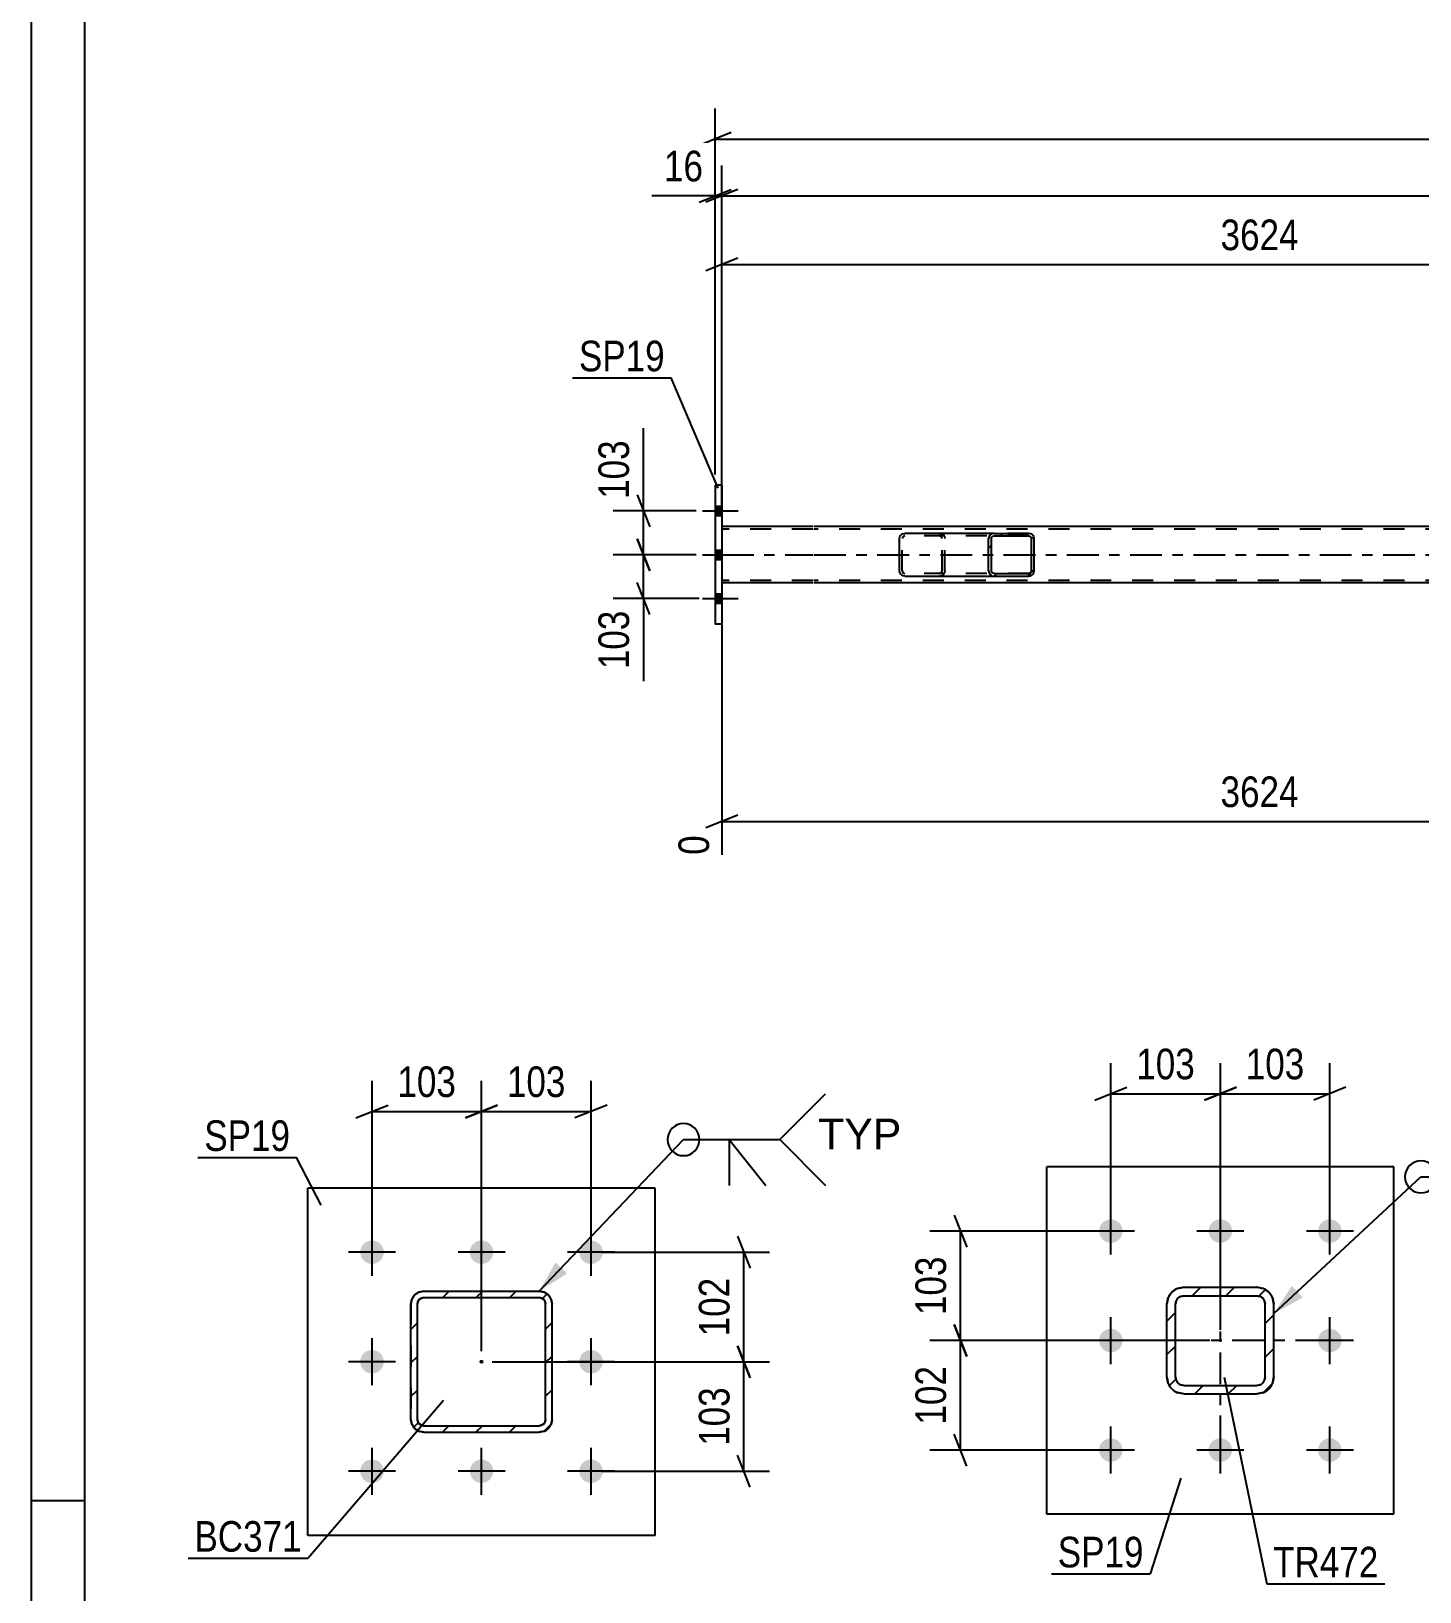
# Model space of a CAD drawing. Header units: millimetres. Extents: x 0 to 841, y 0 to 594.
# Drawn here: x 0 to 130, y 140.5 to 286.6 of the extents above; entities that cross this region are included whole.
import ezdxf

# ---------------------------------------------------------------- set-up
doc = ezdxf.new("R2010")
doc.units = ezdxf.units.MM
doc.linetypes.add('DXK_LINE_DOT2', pattern=[3.9198, 1.9599, -1.9599])
doc.linetypes.add('DXK_LINE_DOT3', pattern=[5.9187, 2.979, -0.9799, 0.9799, -0.9799])
doc.styles.add('Arial', font='ARIAL.TTF', dxfattribs={"height": 0.2})
doc.styles.add('Arial Narrow', font='ARIALN.TTF', dxfattribs={"height": 0.2})

# ---------------------------------------------------------------- blocks, each defined once
blk = doc.blocks.new('Unknown-814521729-1135')
at = {"color": 5, "linetype": 'Continuous'}
for p, q in [((0, 594), (0, 0)), ((5, 589), (5, 5)), ((5, 149), (0, 149))]:
    blk.add_line(p, q, dxfattribs=at)
blk = doc.blocks.new('Bolt-814521729-2806 - 2731')
at = {"linetype": 'Continuous'}
for points in [[(64.65, 241.22), (64.65, 242.1), (64.01, 242.1), (64.01, 241.22)], [(64.65, 241.22), (64.65, 242.1), (64.01, 242.1), (64.01, 241.22)], [(64.65, 241.22), (64.65, 242.1), (64.01, 242.1), (64.01, 241.22)], [(64.65, 237.12), (64.65, 238), (64.01, 238), (64.01, 237.12)], [(64.65, 237.12), (64.65, 238), (64.01, 238), (64.01, 237.12)], [(64.65, 233.02), (64.65, 233.9), (64.01, 233.9), (64.01, 233.02)], [(64.65, 233.02), (64.65, 233.9), (64.01, 233.9), (64.01, 233.02)], [(64.65, 233.02), (64.65, 233.9), (64.01, 233.9), (64.01, 233.02)]]:
    blk.add_hatch(color=1, dxfattribs=at).paths.add_polyline_path(points)
at = {"color": 1, "linetype": 'Continuous'}
for p, q in [((62.85, 241.66), (66.17, 241.66)), ((62.85, 241.66), (66.17, 241.66)), ((62.85, 241.66), (66.17, 241.66)), ((64.01, 242.1), (64.65, 242.1)), ((64.01, 242.1), (64.65, 242.1)), ((64.01, 242.1), (64.65, 242.1)), ((64.01, 241.22), (64.65, 241.22)), ((64.01, 241.22), (64.65, 241.22)), ((64.01, 241.22), (64.65, 241.22)), ((62.85, 237.56), (66.17, 237.56)), ((62.85, 237.56), (66.17, 237.56)), ((64.01, 238), (64.65, 238)), ((64.01, 238), (64.65, 238)), ((64.01, 237.12), (64.65, 237.12)), ((64.01, 237.12), (64.65, 237.12)), ((64.01, 233.9), (64.65, 233.9)), ((64.01, 233.9), (64.65, 233.9)), ((64.01, 233.9), (64.65, 233.9)), ((62.85, 233.46), (66.17, 233.46)), ((62.85, 233.46), (66.17, 233.46)), ((62.85, 233.46), (66.17, 233.46)), ((64.01, 233.02), (64.65, 233.02)), ((64.01, 233.02), (64.65, 233.02)), ((64.01, 233.02), (64.65, 233.02))]:
    blk.add_line(p, q, dxfattribs=at)
blk = doc.blocks.new('Part-814521729-2860 - 2731')
at = {"color": 2, "linetype": 'Continuous'}
for p, q in [((73.17, 240.2), (64.65, 240.2)), ((164.52, 240.2), (73.27, 240.2)), ((73.17, 234.92), (64.65, 234.92)), ((164.52, 234.92), (73.27, 234.92))]:
    blk.add_line(p, q, dxfattribs=at)
at = {"color": 7, "linetype": 'DXK_LINE_DOT2'}
for p, q in [((64.65, 240.2), (64.65, 234.92)), ((73.17, 239.96), (64.65, 239.96)), ((732.19, 239.96), (73.27, 239.96)), ((73.17, 235.16), (64.65, 235.16)), ((732.19, 235.16), (73.27, 235.16))]:
    blk.add_line(p, q, dxfattribs=at)
at = {"color": 7, "linetype": 'DXK_LINE_DOT3'}
for p, q in [((64.65, 237.56), (73.17, 237.56)), ((73.27, 237.56), (732.19, 237.56))]:
    blk.add_line(p, q, dxfattribs=at)
blk = doc.blocks.new('Part-814521729-2925 - 2731')
at = {"linetype": 'Continuous'}
h = blk.add_hatch(dxfattribs=at)
h.set_pattern_fill('', scale=0.7, style=0, pattern_type=0)
h.set_pattern_definition([(45, (93.8383, 239.2643), (-1.57154, 1.57154), [])])
h.paths.add_polyline_path([(93.88, 239.08), (93.84, 239.26), (93.73, 239.42), (93.56, 239.52), (93.37, 239.56), (90.13, 239.56), (89.94, 239.52), (89.77, 239.42), (89.66, 239.26), (89.62, 239.08), (89.62, 236.04), (89.66, 235.86), (89.77, 235.7), (89.94, 235.6), (90.13, 235.56), (93.37, 235.56), (93.56, 235.6), (93.73, 235.7), (93.84, 235.86), (93.88, 236.04)])
h.paths.add_polyline_path([(93.6, 235.95), (93.55, 235.87), (93.46, 235.82), (93.37, 235.8), (90.13, 235.8), (90.03, 235.82), (89.95, 235.87), (89.9, 235.95), (89.88, 236.04), (89.88, 239.08), (89.9, 239.17), (89.95, 239.25), (90.03, 239.3), (90.13, 239.32), (93.37, 239.32), (93.46, 239.3), (93.55, 239.25), (93.6, 239.17), (93.62, 239.08), (93.62, 236.04)])
at = {"color": 2, "linetype": 'Continuous'}
for p, q in [((81.27, 239.08), (81.31, 239.26)), ((81.27, 236.04), (81.27, 239.08)), ((81.59, 239.52), (81.78, 239.56)), ((90.13, 239.56), (81.78, 239.56)), ((89.66, 239.26), (89.62, 239.08)), ((89.62, 236.04), (89.62, 239.08)), ((89.88, 239.08), (89.9, 239.17)), ((89.88, 236.04), (89.88, 239.08)), ((89.9, 239.17), (89.95, 239.25)), ((90.13, 239.56), (89.94, 239.52)), ((89.95, 239.25), (90.03, 239.3)), ((90.03, 239.3), (90.13, 239.32)), ((90.13, 239.56), (93.37, 239.56)), ((90.13, 239.32), (93.37, 239.32)), ((93.56, 239.52), (93.37, 239.56)), ((93.37, 239.32), (93.46, 239.3)), ((93.46, 239.3), (93.55, 239.25)), ((93.55, 239.25), (93.6, 239.17)), ((93.6, 239.17), (93.62, 239.08)), ((93.62, 236.04), (93.62, 239.08)), ((93.88, 239.08), (93.84, 239.26)), ((93.88, 236.04), (93.88, 239.08)), ((81.31, 235.86), (81.27, 236.04)), ((81.78, 235.56), (81.59, 235.6)), ((81.78, 235.56), (90.13, 235.56)), ((89.62, 236.04), (89.66, 235.86)), ((89.9, 235.95), (89.88, 236.04)), ((89.95, 235.87), (89.9, 235.95)), ((89.94, 235.6), (90.13, 235.56)), ((90.03, 235.82), (89.95, 235.87)), ((90.13, 235.8), (90.03, 235.82)), ((90.13, 235.8), (93.37, 235.8)), ((90.13, 235.56), (93.37, 235.56)), ((93.46, 235.82), (93.37, 235.8)), ((93.37, 235.56), (93.56, 235.6)), ((93.55, 235.87), (93.46, 235.82)), ((93.6, 235.95), (93.55, 235.87)), ((93.62, 236.04), (93.6, 235.95)), ((93.84, 235.86), (93.88, 236.04))]:
    blk.add_line(p, q, dxfattribs=at)
at = {"color": 7, "linetype": 'DXK_LINE_DOT2'}
for p, q in [((81.55, 239.17), (81.53, 239.08)), ((81.53, 236.04), (81.53, 239.08)), ((81.6, 239.25), (81.55, 239.17)), ((81.68, 239.3), (81.6, 239.25)), ((81.78, 239.32), (81.68, 239.3)), ((93.37, 239.32), (81.78, 239.32)), ((85.02, 239.56), (85.21, 239.52)), ((85.11, 239.3), (85.02, 239.32)), ((85.2, 239.25), (85.11, 239.3)), ((85.25, 239.17), (85.2, 239.25)), ((85.27, 239.08), (85.25, 239.17)), ((85.27, 236.04), (85.27, 239.08)), ((85.49, 239.26), (85.53, 239.08)), ((85.53, 236.04), (85.53, 239.08)), ((93.37, 239.56), (90.13, 239.56)), ((81.53, 236.04), (81.55, 235.95)), ((81.55, 235.95), (81.6, 235.87)), ((81.6, 235.87), (81.68, 235.82)), ((81.68, 235.82), (81.78, 235.8)), ((93.37, 235.8), (81.78, 235.8)), ((85.02, 235.8), (85.11, 235.82)), ((85.21, 235.6), (85.02, 235.56)), ((85.11, 235.82), (85.2, 235.87)), ((85.2, 235.87), (85.25, 235.95)), ((85.25, 235.95), (85.27, 236.04)), ((85.53, 236.04), (85.49, 235.86)), ((90.13, 235.56), (93.37, 235.56))]:
    blk.add_line(p, q, dxfattribs=at)
at = {"color": 2, "linetype": 'Continuous'}
for centre, start, end in [((81.76, 239.06), 110.7583, 155.68), ((90.11, 239.06), 110.7583, 155.68), ((93.39, 239.06), 24.32, 69.2417), ((81.76, 236.06), 204.32, 249.2417), ((90.11, 236.06), 204.32, 249.2417), ((93.39, 236.06), 290.7583, 335.68)]:
    blk.add_arc(centre, 0.496, start, end, dxfattribs=at)
at = {"color": 7, "linetype": 'DXK_LINE_DOT2'}
for centre, start, end in [((85.04, 239.06), 24.32, 69.2417), ((85.04, 236.06), 290.7583, 335.68)]:
    blk.add_arc(centre, 0.496, start, end, dxfattribs=at)
blk = doc.blocks.new('Part-814521729-2932 - 2731')
at = {"color": 2, "linetype": 'Continuous'}
for p, q in [((64.65, 244.06), (64.01, 244.06)), ((64.01, 244.06), (64.01, 231.06)), ((64.65, 244.06), (64.65, 231.06)), ((64.65, 231.06), (64.01, 231.06))]:
    blk.add_line(p, q, dxfattribs=at)
blk = doc.blocks.new('Part-814521729-1434 - 1372')
at = {"linetype": 'Continuous'}
h = blk.add_hatch(dxfattribs=at)
h.set_pattern_fill('', scale=0.7, style=0, pattern_type=0)
h.set_pattern_definition([(45, (48.0114, 155.512), (-1.57154, 1.57154), [])])
h.paths.add_polyline_path([(47.55, 155.42), (48.01, 155.51), (48.4, 155.77), (48.66, 156.16), (48.75, 156.62), (48.75, 167.42), (48.66, 167.88), (48.4, 168.27), (48.01, 168.53), (47.55, 168.62), (36.75, 168.62), (36.29, 168.53), (35.9, 168.27), (35.64, 167.88), (35.55, 167.42), (35.55, 156.62), (35.64, 156.16), (35.9, 155.77), (36.29, 155.51), (36.75, 155.42)])
h.paths.add_polyline_path([(36.75, 156.02), (36.52, 156.07), (36.33, 156.2), (36.2, 156.39), (36.15, 156.62), (36.15, 167.42), (36.2, 167.65), (36.33, 167.84), (36.52, 167.97), (36.75, 168.02), (47.55, 168.02), (47.78, 167.97), (47.98, 167.84), (48.11, 167.65), (48.15, 167.42), (48.15, 156.62), (48.11, 156.39), (47.98, 156.2), (47.78, 156.07), (47.55, 156.02)])
blk.add_hatch(color=30, dxfattribs=at).paths.add_polyline_path([(42.15, 161.92, -1), (42.15, 162.12, -1)])
at = {"color": 7, "linetype": 'DXK_LINE_DOT2'}
for p, q in [((36.29, 168.53), (36.75, 168.62)), ((36.75, 168.02), (36.52, 167.97)), ((36.75, 168.62), (47.55, 168.62)), ((36.75, 168.02), (47.55, 168.02)), ((47.55, 168.62), (48.01, 168.53)), ((47.78, 167.97), (47.55, 168.02)), ((35.55, 167.42), (35.64, 167.88)), ((35.55, 167.42), (35.55, 156.62)), ((36.2, 167.65), (36.15, 167.42)), ((36.15, 156.62), (36.15, 167.42)), ((36.33, 167.84), (36.2, 167.65)), ((36.52, 167.97), (36.33, 167.84)), ((47.98, 167.84), (47.78, 167.97)), ((48.11, 167.65), (47.98, 167.84)), ((48.15, 167.42), (48.11, 167.65)), ((48.15, 156.62), (48.15, 167.42)), ((48.66, 167.88), (48.75, 167.42)), ((48.75, 156.62), (48.75, 167.42)), ((35.64, 156.16), (35.55, 156.62)), ((36.15, 156.62), (36.2, 156.39)), ((36.2, 156.39), (36.33, 156.2)), ((47.98, 156.2), (48.11, 156.39)), ((48.11, 156.39), (48.15, 156.62)), ((48.75, 156.62), (48.66, 156.16)), ((36.75, 155.42), (36.29, 155.51)), ((36.33, 156.2), (36.52, 156.07)), ((36.52, 156.07), (36.75, 156.02)), ((36.75, 156.02), (47.55, 156.02)), ((36.75, 155.42), (47.55, 155.42)), ((47.55, 156.02), (47.78, 156.07)), ((48.01, 155.51), (47.55, 155.42)), ((47.78, 156.07), (47.98, 156.2))]:
    blk.add_line(p, q, dxfattribs=at)
at = {"color": 2, "linetype": 'Continuous'}
for p, q in [((36.75, 168.62), (36.29, 168.53)), ((36.52, 167.97), (36.75, 168.02)), ((36.75, 168.62), (36.75, 168.62)), ((36.75, 168.62), (47.55, 168.62)), ((36.75, 168.02), (36.75, 168.02)), ((36.75, 168.02), (47.55, 168.02)), ((47.55, 168.62), (47.55, 168.62)), ((48.01, 168.53), (47.55, 168.62)), ((47.55, 168.02), (47.55, 168.02)), ((47.55, 168.02), (47.78, 167.97)), ((35.64, 167.88), (35.55, 167.42)), ((35.55, 167.42), (35.55, 167.42)), ((35.55, 156.62), (35.55, 167.42)), ((36.15, 167.42), (36.2, 167.65)), ((36.15, 167.42), (36.15, 167.42)), ((36.15, 156.62), (36.15, 167.42)), ((36.2, 167.65), (36.33, 167.84)), ((36.33, 167.84), (36.52, 167.97)), ((47.78, 167.97), (47.98, 167.84)), ((47.98, 167.84), (48.11, 167.65)), ((48.11, 167.65), (48.15, 167.42)), ((48.15, 167.42), (48.15, 167.42)), ((48.15, 156.62), (48.15, 167.42)), ((48.75, 167.42), (48.66, 167.88)), ((48.75, 167.42), (48.75, 167.42)), ((48.75, 156.62), (48.75, 167.42)), ((35.55, 156.62), (35.55, 156.62)), ((35.55, 156.62), (35.64, 156.16)), ((36.15, 156.62), (36.15, 156.62)), ((36.2, 156.39), (36.15, 156.62)), ((36.33, 156.2), (36.2, 156.39)), ((48.11, 156.39), (47.98, 156.2)), ((48.15, 156.62), (48.11, 156.39)), ((48.15, 156.62), (48.15, 156.62)), ((48.66, 156.16), (48.75, 156.62)), ((48.75, 156.62), (48.75, 156.62)), ((36.29, 155.51), (36.75, 155.42)), ((36.52, 156.07), (36.33, 156.2)), ((36.75, 156.02), (36.52, 156.07)), ((36.75, 156.02), (36.75, 156.02)), ((36.75, 156.02), (47.55, 156.02)), ((36.75, 155.42), (36.75, 155.42)), ((36.75, 155.42), (47.55, 155.42)), ((47.78, 156.07), (47.55, 156.02)), ((47.55, 156.02), (47.55, 156.02)), ((47.55, 155.42), (48.01, 155.51)), ((47.55, 155.42), (47.55, 155.42)), ((47.98, 156.2), (47.78, 156.07))]:
    blk.add_line(p, q, dxfattribs=at)
at = {"color": 7, "linetype": 'DXK_LINE_DOT3'}
blk.add_line((42.15, 162.02), (42.15, 162.02), dxfattribs=at)
at = {"color": 30, "linetype": 'DXK_LINE_DOT3'}
blk.add_line((42.15, 162.02), (42.15, 162.02), dxfattribs=at)
at = {"color": 30, "linetype": 'Continuous'}
blk.add_circle((42.15, 162.02), 0.1, dxfattribs=at)
at = {"color": 7, "linetype": 'DXK_LINE_DOT2'}
for centre, start, end in [((36.75, 167.42), 112.5, 157.5), ((47.55, 167.42), 22.5, 67.5), ((36.75, 156.62), 202.5, 247.5), ((47.55, 156.62), 292.5, 337.5)]:
    blk.add_arc(centre, 1.2, start, end, dxfattribs=at)
at = {"color": 2, "linetype": 'Continuous'}
for centre, start, end in [((36.75, 167.42), 112.5, 157.5), ((47.55, 167.42), 22.5, 67.5), ((36.75, 156.62), 202.5, 247.5), ((47.55, 156.62), 292.5, 337.5)]:
    blk.add_arc(centre, 1.2, start, end, dxfattribs=at)
blk = doc.blocks.new('Part-814521729-1495 - 1372')
at = {"color": 2, "linetype": 'Continuous'}
for p, q in [((58.4, 178.27), (25.9, 178.27)), ((25.9, 145.77), (25.9, 178.27)), ((58.4, 145.77), (58.4, 178.27)), ((58.4, 145.77), (25.9, 145.77))]:
    blk.add_line(p, q, dxfattribs=at)
blk = doc.blocks.new('Bolt-814521729-1497 - 1372')
at = {"linetype": 'Continuous'}
for points in [[(31.9, 171.17, -1), (31.9, 173.37, -1)], [(42.15, 171.17, -1), (42.15, 173.37, -1)], [(52.4, 171.17, -1), (52.4, 173.37, -1)], [(31.9, 160.92, -1), (31.9, 163.12, -1)], [(52.4, 160.92, -1), (52.4, 163.12, -1)], [(31.9, 150.67, -1), (31.9, 152.87, -1)], [(42.15, 150.67, -1), (42.15, 152.87, -1)], [(52.4, 150.67, -1), (52.4, 152.87, -1)]]:
    blk.add_hatch(color=1, dxfattribs=at).paths.add_polyline_path(points)
at = {"color": 1, "linetype": 'Continuous'}
for p, q in [((31.9, 170.07), (31.9, 174.47)), ((42.15, 170.07), (42.15, 174.47)), ((52.4, 170.07), (52.4, 174.47)), ((34.1, 172.27), (29.7, 172.27)), ((44.35, 172.27), (39.95, 172.27)), ((54.6, 172.27), (50.2, 172.27)), ((31.9, 159.82), (31.9, 164.22)), ((52.4, 159.82), (52.4, 164.22)), ((34.1, 162.02), (29.7, 162.02)), ((54.6, 162.02), (50.2, 162.02)), ((31.9, 149.57), (31.9, 153.97)), ((42.15, 149.57), (42.15, 153.97)), ((52.4, 149.57), (52.4, 153.97)), ((34.1, 151.77), (29.7, 151.77)), ((44.35, 151.77), (39.95, 151.77)), ((54.6, 151.77), (50.2, 151.77))]:
    blk.add_line(p, q, dxfattribs=at)
blk = doc.blocks.new('Part-814521729-6647 - 6501')
at = {"color": 2, "linetype": 'Continuous'}
for p, q in [((127.56, 180.25), (95.06, 180.25)), ((95.06, 147.75), (95.06, 180.25)), ((127.56, 147.75), (127.56, 180.25)), ((127.56, 147.75), (95.06, 147.75))]:
    blk.add_line(p, q, dxfattribs=at)
blk = doc.blocks.new('Bolt-814521729-6539 - 6501')
at = {"linetype": 'Continuous'}
for points in [[(101.06, 173.15, -1), (101.06, 175.35, -1)], [(111.31, 173.15, -1), (111.31, 175.35, -1)], [(121.56, 173.15, -1), (121.56, 175.35, -1)], [(101.06, 162.9, -1), (101.06, 165.1, -1)], [(121.56, 162.9, -1), (121.56, 165.1, -1)], [(101.06, 152.65, -1), (101.06, 154.85, -1)], [(111.31, 152.65, -1), (111.31, 154.85, -1)], [(121.56, 152.65, -1), (121.56, 154.85, -1)]]:
    blk.add_hatch(color=1, dxfattribs=at).paths.add_polyline_path(points)
at = {"color": 1, "linetype": 'Continuous'}
for p, q in [((101.06, 172.05), (101.06, 176.45)), ((111.31, 172.05), (111.31, 176.45)), ((121.56, 172.05), (121.56, 176.45)), ((103.26, 174.25), (98.86, 174.25)), ((113.51, 174.25), (109.11, 174.25)), ((123.76, 174.25), (119.36, 174.25)), ((101.06, 161.8), (101.06, 166.2)), ((121.56, 161.8), (121.56, 166.2)), ((103.26, 164), (98.86, 164)), ((123.76, 164), (119.36, 164)), ((101.06, 151.55), (101.06, 155.95)), ((111.31, 151.55), (111.31, 155.95)), ((121.56, 151.55), (121.56, 155.95)), ((103.26, 153.75), (98.86, 153.75)), ((113.51, 153.75), (109.11, 153.75)), ((123.76, 153.75), (119.36, 153.75))]:
    blk.add_line(p, q, dxfattribs=at)
blk = doc.blocks.new('Part-814521729-6546 - 6501')
at = {"linetype": 'Continuous'}
h = blk.add_hatch(dxfattribs=at)
h.set_pattern_fill('', scale=0.7, style=0, pattern_type=0)
h.set_pattern_definition([(45, (115.3212, 159.1257), (-1.57154, 1.57154), [])])
h.paths.add_polyline_path([(114.71, 159), (115.32, 159.13), (115.84, 159.47), (116.19, 159.99), (116.31, 160.6), (116.31, 167.4), (116.19, 168.02), (115.84, 168.54), (115.32, 168.88), (114.71, 169), (107.91, 169), (107.3, 168.88), (106.78, 168.54), (106.43, 168.02), (106.31, 167.4), (106.31, 160.6), (106.43, 159.99), (106.78, 159.47), (107.3, 159.13), (107.91, 159)])
h.paths.add_polyline_path([(107.91, 159.8), (107.6, 159.86), (107.34, 160.04), (107.17, 160.3), (107.11, 160.6), (107.11, 167.4), (107.17, 167.71), (107.34, 167.97), (107.6, 168.14), (107.91, 168.2), (114.71, 168.2), (115.02, 168.14), (115.27, 167.97), (115.45, 167.71), (115.51, 167.4), (115.51, 160.6), (115.45, 160.3), (115.27, 160.04), (115.02, 159.86), (114.71, 159.8)])
at = {"color": 7, "linetype": 'DXK_LINE_DOT3'}
for p, q in [((111.31, 154), (111.31, 174)), ((121.31, 164), (101.31, 164))]:
    blk.add_line(p, q, dxfattribs=at)
at = {"color": 7, "linetype": 'DXK_LINE_DOT2'}
for p, q in [((106.31, 167.4), (106.43, 168.02)), ((107.3, 168.88), (107.91, 169)), ((107.91, 168.2), (107.6, 168.14)), ((107.91, 169), (114.71, 169)), ((107.91, 168.2), (114.71, 168.2)), ((114.71, 169), (115.32, 168.88)), ((115.02, 168.14), (114.71, 168.2)), ((116.19, 168.02), (116.31, 167.4)), ((106.31, 160.6), (106.31, 167.4)), ((107.17, 167.71), (107.11, 167.4)), ((107.11, 160.6), (107.11, 167.4)), ((115.51, 167.4), (115.45, 167.71)), ((115.51, 160.6), (115.51, 167.4)), ((116.31, 160.6), (116.31, 167.4)), ((106.43, 159.99), (106.31, 160.6)), ((107.11, 160.6), (107.17, 160.3)), ((107.6, 159.86), (107.91, 159.8)), ((107.91, 159.8), (114.71, 159.8)), ((114.71, 159.8), (115.02, 159.86)), ((115.45, 160.3), (115.51, 160.6)), ((116.31, 160.6), (116.19, 159.99)), ((107.91, 159), (107.3, 159.13)), ((107.91, 159), (114.71, 159)), ((115.32, 159.13), (114.71, 159))]:
    blk.add_line(p, q, dxfattribs=at)
at = {"color": 2, "linetype": 'Continuous'}
for p, q in [((106.43, 168.02), (106.31, 167.4)), ((107.91, 169), (107.3, 168.88)), ((107.6, 168.14), (107.91, 168.2)), ((107.91, 169), (114.71, 169)), ((107.91, 168.2), (114.71, 168.2)), ((115.32, 168.88), (114.71, 169)), ((114.71, 168.2), (115.02, 168.14)), ((116.31, 167.4), (116.19, 168.02)), ((106.31, 160.6), (106.31, 167.4)), ((107.11, 167.4), (107.17, 167.71)), ((107.11, 160.6), (107.11, 167.4)), ((115.45, 167.71), (115.51, 167.4)), ((115.51, 160.6), (115.51, 167.4)), ((116.31, 160.6), (116.31, 167.4)), ((106.31, 160.6), (106.43, 159.99)), ((107.17, 160.3), (107.11, 160.6)), ((107.91, 159.8), (107.6, 159.86)), ((107.91, 159.8), (114.71, 159.8)), ((115.02, 159.86), (114.71, 159.8)), ((115.51, 160.6), (115.45, 160.3)), ((116.19, 159.99), (116.31, 160.6)), ((107.3, 159.13), (107.91, 159)), ((107.91, 159), (114.71, 159)), ((114.71, 159), (115.32, 159.13))]:
    blk.add_line(p, q, dxfattribs=at)
at = {"color": 7, "linetype": 'DXK_LINE_DOT2'}
for centre, radius, start, end in [((107.91, 167.4), 1.6, 112.5, 157.5), ((107.91, 167.4), 0.8, 112.5, 157.5), ((114.71, 167.4), 0.8, 22.5, 67.5), ((114.71, 167.4), 1.6, 22.5, 67.5), ((107.91, 160.6), 1.6, 202.5, 247.5), ((107.91, 160.6), 0.8, 202.5, 247.5), ((114.71, 160.6), 0.8, 292.5, 337.5), ((114.71, 160.6), 1.6, 292.5, 337.5)]:
    blk.add_arc(centre, radius, start, end, dxfattribs=at)
at = {"color": 2, "linetype": 'Continuous'}
for centre, radius, start, end in [((107.91, 167.4), 1.6, 112.5, 157.5), ((107.91, 167.4), 0.8, 112.5, 157.5), ((114.71, 167.4), 0.8, 22.5, 67.5), ((114.71, 167.4), 1.6, 22.5, 67.5), ((107.91, 160.6), 1.6, 202.5, 247.5), ((107.91, 160.6), 0.8, 202.5, 247.5), ((114.71, 160.6), 0.8, 292.5, 337.5), ((114.71, 160.6), 1.6, 292.5, 337.5)]:
    blk.add_arc(centre, radius, start, end, dxfattribs=at)
blk = doc.blocks.new('StraightDimension-814521729-3091 - 2731')
at = {"color": 7, "linetype": 'Continuous'}
for p, q in [((56.71, 239.06), (57.91, 236.06)), ((62.23, 237.56), (54.46, 237.56)), ((57.31, 233.46), (57.31, 237.56)), ((57.91, 231.96), (56.71, 234.96)), ((62.51, 233.46), (54.46, 233.46)), ((57.31, 233.46), (57.31, 225.73)), ((57.31, 233.46), (57.31, 225.73))]:
    blk.add_line(p, q, dxfattribs=at)
at = {"color": 0}
blk.add_wipeout([(56.56, 232.94), (52.36, 232.94), (52.36, 226.25), (56.56, 226.25)], dxfattribs=at)
at = {"color": 3, "style": 'Arial Narrow'}
blk.add_text('103', height=2.863, rotation=90.0002, dxfattribs=at).set_placement((55.96, 226.85))
blk = doc.blocks.new('StraightDimension-814521729-3101 - 2731')
at = {"color": 7, "linetype": 'Continuous'}
for p, q in [((57.31, 241.66), (57.31, 249.4)), ((57.31, 241.66), (57.31, 249.4)), ((56.71, 243.16), (57.91, 240.16)), ((62.23, 241.66), (54.46, 241.66)), ((57.31, 237.56), (57.31, 241.66)), ((57.91, 236.06), (56.71, 239.06)), ((62.23, 237.56), (54.46, 237.56))]:
    blk.add_line(p, q, dxfattribs=at)
at = {"color": 0}
blk.add_wipeout([(56.56, 248.87), (52.36, 248.87), (52.36, 242.19), (56.56, 242.19)], dxfattribs=at)
at = {"color": 3, "style": 'Arial Narrow'}
blk.add_text('103', height=2.863, rotation=90.0002, dxfattribs=at).set_placement((55.96, 242.79))
blk = doc.blocks.new('StraightDimension-814521729-3143 - 2731')
at = {"color": 7, "linetype": 'Continuous'}
for p, q in [((64.65, 233.92), (64.65, 209.47)), ((165.32, 225.16), (165.32, 203.98)), ((66.15, 213.19), (63.15, 211.99)), ((64.65, 212.59), (165.32, 212.59)), ((163.82, 211.99), (166.82, 213.19))]:
    blk.add_line(p, q, dxfattribs=at)
at = {"color": 0}
blk.add_wipeout([(119.24, 213.34), (119.24, 217.54), (110.73, 217.54), (110.73, 213.34)], dxfattribs=at)
at = {"color": 3, "style": 'Arial Narrow'}
blk.add_text('3624', height=2.863, dxfattribs=at).set_placement((111.33, 213.94))
at = {"color": 0, "linetype": 'Continuous'}
for points in [[(64.05, 211.89), (59.85, 211.89), (59.85, 208.87), (64.05, 208.87)], [(164.72, 211.89), (160.52, 211.89), (160.52, 203.38), (164.72, 203.38)]]:
    blk.add_wipeout(points, dxfattribs=at)
at = {"color": 3, "linetype": 'Continuous', "style": 'Arial Narrow'}
for s, height, p in [('0', 2.86, (63.45, 209.47)), ('3624', 2.863, (164.12, 203.98))]:
    blk.add_text(s, height=height, rotation=90.0002, dxfattribs=at).set_placement(p)
blk = doc.blocks.new('StraightDimension-814521729-3166 - 2731')
at = {"color": 7, "linetype": 'Continuous'}
for p, q in [((64.01, 245.06), (64.01, 279.32)), ((65.51, 277.07), (62.51, 275.87)), ((64.01, 276.47), (741.45, 276.47))]:
    blk.add_line(p, q, dxfattribs=at)
blk = doc.blocks.new('StraightDimension-814521729-3194 - 2731')
at = {"color": 7, "linetype": 'Continuous'}
for p, q in [((64.65, 241.2), (64.65, 267.57)), ((165.32, 249.24), (165.32, 267.57)), ((66.15, 265.32), (63.15, 264.12)), ((64.65, 264.72), (165.32, 264.72)), ((163.82, 264.12), (166.82, 265.32))]:
    blk.add_line(p, q, dxfattribs=at)
at = {"color": 0}
blk.add_wipeout([(119.24, 265.47), (119.24, 269.67), (110.73, 269.67), (110.73, 265.47)], dxfattribs=at)
at = {"color": 3, "style": 'Arial Narrow'}
blk.add_text('3624', height=2.863, dxfattribs=at).set_placement((111.33, 266.07))
blk = doc.blocks.new('StraightDimension-814521729-7590 - 2731')
at = {"color": 7, "linetype": 'Continuous'}
for p, q in [((64.65, 243.13), (64.65, 274.01)), ((66.15, 271.76), (63.15, 270.56)), ((64.65, 271.16), (740.81, 271.16))]:
    blk.add_line(p, q, dxfattribs=at)
blk = doc.blocks.new('StraightDimension-814521729-7591 - 2731')
at = {"color": 7, "linetype": 'Continuous'}
for p, q in [((64.01, 245.06), (64.01, 274.01)), ((64.65, 243.13), (64.65, 274.01)), ((62.51, 270.56), (65.51, 271.76)), ((66.15, 271.76), (63.15, 270.56)), ((64.01, 271.16), (58.1, 271.16)), ((64.01, 271.16), (58.1, 271.16)), ((64.01, 271.16), (64.65, 271.16))]:
    blk.add_line(p, q, dxfattribs=at)
at = {"color": 0}
blk.add_wipeout([(63.49, 271.91), (63.49, 276.11), (58.63, 276.11), (58.63, 271.91)], dxfattribs=at)
at = {"color": 3, "style": 'Arial Narrow'}
blk.add_text('16', height=2.863, dxfattribs=at).set_placement((59.23, 272.51))
blk = doc.blocks.new('StraightDimension-814521729-1583 - 1372')
at = {"color": 7, "linetype": 'Continuous'}
for p, q in [((42.15, 163.02), (42.15, 188.3)), ((52.4, 173.27), (52.4, 188.3)), ((40.65, 184.85), (43.65, 186.05)), ((53.9, 186.05), (50.9, 184.85)), ((42.15, 185.45), (52.4, 185.45))]:
    blk.add_line(p, q, dxfattribs=at)
at = {"color": 0}
blk.add_wipeout([(50.62, 186.2), (50.62, 190.4), (43.93, 190.4), (43.93, 186.2)], dxfattribs=at)
at = {"color": 3, "style": 'Arial Narrow'}
blk.add_text('103', height=2.863, dxfattribs=at).set_placement((44.53, 186.8))
blk = doc.blocks.new('StraightDimension-814521729-1570 - 1372')
at = {"color": 7, "linetype": 'Continuous'}
for p, q in [((31.9, 173.27), (31.9, 188.3)), ((42.15, 163.02), (42.15, 188.3)), ((30.4, 184.85), (33.4, 186.05)), ((43.65, 186.05), (40.65, 184.85)), ((31.9, 185.45), (42.15, 185.45))]:
    blk.add_line(p, q, dxfattribs=at)
at = {"color": 0}
blk.add_wipeout([(40.37, 186.2), (40.37, 190.4), (33.68, 190.4), (33.68, 186.2)], dxfattribs=at)
at = {"color": 3, "style": 'Arial Narrow'}
blk.add_text('103', height=2.863, dxfattribs=at).set_placement((34.28, 186.8))
blk = doc.blocks.new('StraightDimension-814521729-1593 - 1372')
at = {"color": 7, "linetype": 'Continuous'}
for p, q in [((66.11, 163.52), (67.31, 160.52)), ((43.15, 162.02), (69.11, 162.02)), ((66.71, 151.77), (66.71, 162.02)), ((67.31, 150.27), (66.11, 153.27)), ((53.4, 151.77), (69.11, 151.77))]:
    blk.add_line(p, q, dxfattribs=at)
at = {"color": 0}
blk.add_wipeout([(65.96, 160.24), (61.76, 160.24), (61.76, 153.55), (65.96, 153.55)], dxfattribs=at)
at = {"color": 3, "style": 'Arial Narrow'}
blk.add_text('103', height=2.863, rotation=90.0002, dxfattribs=at).set_placement((65.36, 154.15))
blk = doc.blocks.new('StraightDimension-814521729-1602 - 1372')
at = {"color": 7, "linetype": 'Continuous'}
for p, q in [((66.11, 173.77), (67.31, 170.77)), ((53.4, 172.27), (69.11, 172.27)), ((66.71, 162.02), (66.71, 172.27)), ((67.31, 160.52), (66.11, 163.52)), ((43.15, 162.02), (69.11, 162.02))]:
    blk.add_line(p, q, dxfattribs=at)
at = {"color": 0}
blk.add_wipeout([(65.96, 170.49), (61.76, 170.49), (61.76, 163.8), (65.96, 163.8)], dxfattribs=at)
at = {"color": 3, "style": 'Arial Narrow'}
blk.add_text('102', height=2.863, rotation=90.0002, dxfattribs=at).set_placement((65.36, 164.4))
blk = doc.blocks.new('StraightDimension-814521729-6667 - 6501')
at = {"color": 7, "linetype": 'Continuous'}
for p, q in [((86.38, 165.5), (87.58, 162.5)), ((110.31, 164), (84.13, 164)), ((86.98, 153.75), (86.98, 164)), ((87.58, 152.25), (86.38, 155.25)), ((100.06, 153.75), (84.13, 153.75))]:
    blk.add_line(p, q, dxfattribs=at)
at = {"color": 0}
blk.add_wipeout([(86.23, 162.22), (82.03, 162.22), (82.03, 155.54), (86.23, 155.54)], dxfattribs=at)
at = {"color": 3, "style": 'Arial Narrow'}
blk.add_text('102', height=2.863, rotation=90.0002, dxfattribs=at).set_placement((85.63, 156.14))
blk = doc.blocks.new('StraightDimension-814521729-6684 - 6501')
at = {"color": 7, "linetype": 'Continuous'}
for p, q in [((86.38, 175.75), (87.58, 172.75)), ((100.06, 174.25), (84.13, 174.25)), ((86.98, 164), (86.98, 174.25)), ((87.58, 162.5), (86.38, 165.5)), ((110.31, 164), (84.13, 164))]:
    blk.add_line(p, q, dxfattribs=at)
at = {"color": 0}
blk.add_wipeout([(86.23, 172.47), (82.03, 172.47), (82.03, 165.79), (86.23, 165.79)], dxfattribs=at)
at = {"color": 3, "style": 'Arial Narrow'}
blk.add_text('103', height=2.863, rotation=90.0002, dxfattribs=at).set_placement((85.63, 166.39))
blk = doc.blocks.new('StraightDimension-814521729-6702 - 6501')
at = {"color": 7, "linetype": 'Continuous'}
for p, q in [((101.06, 175.25), (101.06, 189.96)), ((111.31, 165), (111.31, 189.96)), ((99.56, 186.51), (102.56, 187.71)), ((101.06, 187.11), (111.31, 187.11)), ((112.81, 187.71), (109.81, 186.51))]:
    blk.add_line(p, q, dxfattribs=at)
at = {"color": 0}
blk.add_wipeout([(109.53, 187.86), (109.53, 192.06), (102.84, 192.06), (102.84, 187.86)], dxfattribs=at)
at = {"color": 3, "style": 'Arial Narrow'}
blk.add_text('103', height=2.863, dxfattribs=at).set_placement((103.44, 188.46))
blk = doc.blocks.new('StraightDimension-814521729-6719 - 6501')
at = {"color": 7, "linetype": 'Continuous'}
for p, q in [((111.31, 165), (111.31, 189.96)), ((121.56, 175.25), (121.56, 189.96)), ((109.81, 186.51), (112.81, 187.71)), ((111.31, 187.11), (121.56, 187.11)), ((123.06, 187.71), (120.06, 186.51))]:
    blk.add_line(p, q, dxfattribs=at)
at = {"color": 0}
blk.add_wipeout([(119.78, 187.86), (119.78, 192.06), (113.09, 192.06), (113.09, 187.86)], dxfattribs=at)
at = {"color": 3, "style": 'Arial Narrow'}
blk.add_text('103', height=2.863, dxfattribs=at).set_placement((113.69, 188.46))
blk = doc.blocks.new('Mark-814521729-2928 - 2731')
at = {"color": 0}
blk.add_wipeout([(59.31, 254.73), (59.31, 257.73), (51.27, 257.73), (51.27, 254.73)], dxfattribs=at)
blk.add_wipeout([(59.31, 254.73), (59.31, 257.73), (51.27, 257.73), (51.27, 254.73)], dxfattribs=at)
at = {"color": 30, "linetype": 'Continuous'}
for p in [(50.67, 254.13), (64.3, 243.79)]:
    blk.add_line(p, (59.91, 254.13), dxfattribs=at)
at = {"color": 3, "style": 'Arial Narrow'}
blk.add_text('SP19', height=2.863, dxfattribs=at).set_placement((51.27, 254.73))
blk = doc.blocks.new('Mark-814521729-1429 - 1372')
at = {"color": 0}
blk.add_wipeout([(25.33, 144.24), (25.33, 147.24), (15.28, 147.24), (15.28, 144.24)], dxfattribs=at)
blk.add_wipeout([(25.33, 144.24), (25.33, 147.24), (15.28, 147.24), (15.28, 144.24)], dxfattribs=at)
at = {"color": 30, "linetype": 'Continuous'}
for p in [(38.6, 158.38), (14.68, 143.64)]:
    blk.add_line(p, (25.93, 143.64), dxfattribs=at)
at = {"color": 3, "style": 'Arial Narrow'}
blk.add_text('BC371', height=2.863, dxfattribs=at).set_placement((15.28, 144.24))
blk = doc.blocks.new('Mark-814521729-1491 - 1372')
at = {"color": 0}
blk.add_wipeout([(24.24, 181.75), (24.24, 184.75), (16.2, 184.75), (16.2, 181.75)], dxfattribs=at)
blk.add_wipeout([(24.24, 181.75), (24.24, 184.75), (16.2, 184.75), (16.2, 181.75)], dxfattribs=at)
at = {"color": 30, "linetype": 'Continuous'}
for p in [(15.6, 181.15), (27.15, 176.69)]:
    blk.add_line(p, (24.84, 181.15), dxfattribs=at)
at = {"color": 3, "style": 'Arial Narrow'}
blk.add_text('SP19', height=2.863, dxfattribs=at).set_placement((16.2, 181.75))
blk = doc.blocks.new('WeldMark-814521729-1610 - 1372')
at = {"linetype": 'Continuous'}
blk.add_hatch(color=30, dxfattribs=at).paths.add_polyline_path([(50.16, 170.28), (47.55, 168.62), (49.08, 171.31)])
at = {"color": 30, "linetype": 'Continuous'}
for p, q in [((47.55, 168.62), (61.06, 182.81)), ((61.06, 182.81), (70.06, 182.81))]:
    blk.add_line(p, q, dxfattribs=at)
at = {"color": 3, "linetype": 'Continuous'}
for q in [(68.77, 178.53), (65.34, 178.53)]:
    blk.add_line((65.34, 182.81), q, dxfattribs=at)
for start, end in [(90, 270), (270, 90)]:
    blk.add_arc((61.06, 182.81), 1.5, start, end, dxfattribs=at)
at = {"color": 0, "linetype": 'Continuous'}
blk.add_wipeout([(81.43, 181.91), (81.43, 184.91), (73.66, 184.91), (73.66, 181.91)], dxfattribs=at)
blk.add_wipeout([(81.43, 181.91), (81.43, 184.91), (73.66, 184.91), (73.66, 181.91)], dxfattribs=at)
at = {"color": 3, "linetype": 'Continuous'}
for q in [(74.34, 187.1), (74.34, 178.53)]:
    blk.add_line((70.06, 182.81), q, dxfattribs=at)
at = {"color": 3, "linetype": 'Continuous', "style": 'Arial'}
blk.add_text('TYP', height=2.865, dxfattribs=at).set_placement((73.66, 181.91))
blk = doc.blocks.new('Mark-814521729-6643 - 6501')
at = {"color": 0}
blk.add_wipeout([(104.13, 142.77), (104.13, 145.77), (96.09, 145.77), (96.09, 142.77)], dxfattribs=at)
blk.add_wipeout([(104.13, 142.77), (104.13, 145.77), (96.09, 145.77), (96.09, 142.77)], dxfattribs=at)
at = {"color": 30, "linetype": 'Continuous'}
for p in [(107.61, 151.11), (95.49, 142.17)]:
    blk.add_line(p, (104.73, 142.17), dxfattribs=at)
at = {"color": 3, "style": 'Arial Narrow'}
blk.add_text('SP19', height=2.863, dxfattribs=at).set_placement((96.09, 142.77))
blk = doc.blocks.new('Mark-814521729-6542 - 6501')
at = {"color": 0}
blk.add_wipeout([(126.11, 141.83), (126.11, 144.83), (116.25, 144.83), (116.25, 141.83)], dxfattribs=at)
blk.add_wipeout([(126.11, 141.83), (126.11, 144.83), (116.25, 144.83), (116.25, 141.83)], dxfattribs=at)
at = {"color": 30, "linetype": 'Continuous'}
for p, q in [((111.67, 160.57), (115.65, 141.23)), ((115.65, 141.23), (126.71, 141.23))]:
    blk.add_line(p, q, dxfattribs=at)
at = {"color": 3, "style": 'Arial Narrow'}
blk.add_text('TR472', height=2.863, dxfattribs=at).set_placement((116.25, 141.83))
blk = doc.blocks.new('WeldMark-814521729-6736 - 6501')
at = {"linetype": 'Continuous'}
blk.add_hatch(color=30, dxfattribs=at).paths.add_polyline_path([(119.02, 168.02), (116.31, 166.53), (118, 169.12)])
at = {"color": 30, "linetype": 'Continuous'}
for p, q in [((116.31, 166.53), (130.09, 179.32)), ((130.09, 179.32), (139.09, 179.32))]:
    blk.add_line(p, q, dxfattribs=at)
at = {"color": 3, "linetype": 'Continuous'}
for q in [(137.8, 175.03), (134.37, 175.03)]:
    blk.add_line((134.37, 179.32), q, dxfattribs=at)
for start, end in [(90, 270), (270, 90)]:
    blk.add_arc((130.09, 179.32), 1.5, start, end, dxfattribs=at)
at = {"color": 0, "linetype": 'Continuous'}
blk.add_wipeout([(150.46, 178.42), (150.46, 181.42), (142.69, 181.42), (142.69, 178.42)], dxfattribs=at)
blk.add_wipeout([(150.46, 178.42), (150.46, 181.42), (142.69, 181.42), (142.69, 178.42)], dxfattribs=at)
at = {"color": 3, "linetype": 'Continuous'}
for q in [(143.37, 183.61), (143.37, 175.03)]:
    blk.add_line((139.09, 179.32), q, dxfattribs=at)
at = {"color": 3, "linetype": 'Continuous', "style": 'Arial'}
blk.add_text('TYP', height=2.865, dxfattribs=at).set_placement((142.69, 178.42))

msp = doc.modelspace()

# ---------------------------------------------------------------- block references
for name in ['Unknown-814521729-1135', 'Part-814521729-2932 - 2731', 'Bolt-814521729-2806 - 2731', 'Part-814521729-2860 - 2731', 'Part-814521729-2925 - 2731', 'Part-814521729-6647 - 6501', 'Part-814521729-1495 - 1372', 'Bolt-814521729-6539 - 6501', 'Bolt-814521729-1497 - 1372', 'Part-814521729-6546 - 6501', 'Part-814521729-1434 - 1372']:
    msp.add_blockref(name, (0, 0))

# ---------------------------------------------------------------- next in the draw order: block references
for name in ['StraightDimension-814521729-3091 - 2731', 'StraightDimension-814521729-1583 - 1372', 'Mark-814521729-1491 - 1372', 'StraightDimension-814521729-6667 - 6501', 'Mark-814521729-6542 - 6501', 'Mark-814521729-1429 - 1372', 'Mark-814521729-6643 - 6501']:
    msp.add_blockref(name, (0, 0))

# ---------------------------------------------------------------- next in the draw order: block references
for name in ['StraightDimension-814521729-3101 - 2731', 'StraightDimension-814521729-3143 - 2731', 'StraightDimension-814521729-1570 - 1372', 'StraightDimension-814521729-6684 - 6501']:
    msp.add_blockref(name, (0, 0))

# ---------------------------------------------------------------- next in the draw order: block references
for name in ['StraightDimension-814521729-3166 - 2731', 'StraightDimension-814521729-6702 - 6501', 'StraightDimension-814521729-1593 - 1372']:
    msp.add_blockref(name, (0, 0))

# ---------------------------------------------------------------- next in the draw order: block references
for name in ['StraightDimension-814521729-3194 - 2731', 'StraightDimension-814521729-6719 - 6501', 'StraightDimension-814521729-1602 - 1372']:
    msp.add_blockref(name, (0, 0))

# ---------------------------------------------------------------- next in the draw order: block references
for name in ['StraightDimension-814521729-7590 - 2731', 'WeldMark-814521729-1610 - 1372', 'WeldMark-814521729-6736 - 6501']:
    msp.add_blockref(name, (0, 0))

# ---------------------------------------------------------------- next in the draw order: block references
msp.add_blockref('StraightDimension-814521729-7591 - 2731', (0, 0))

# ---------------------------------------------------------------- next in the draw order: block references
msp.add_blockref('Mark-814521729-2928 - 2731', (0, 0))

doc.saveas('drawing.dxf')
